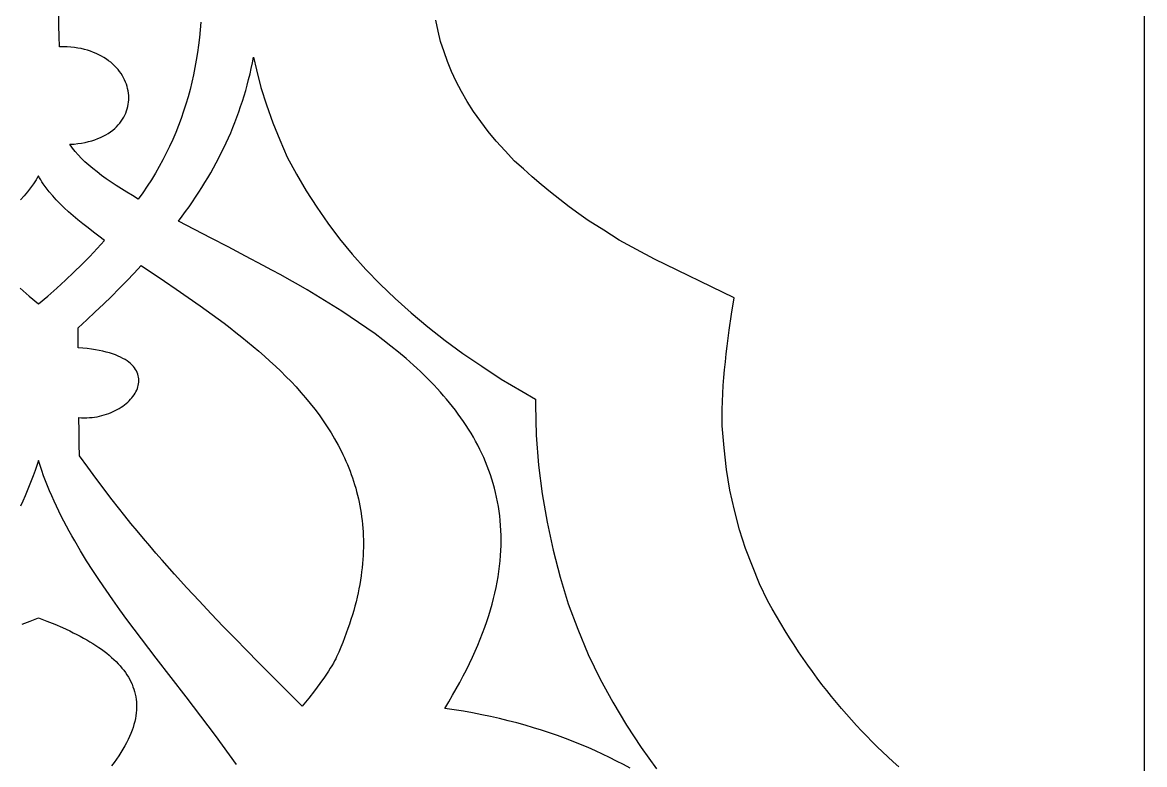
# Model space of a CAD drawing. Extents: x -93 to -15, y -116 to 130.
# Drawn here: x -54.61 to -14.7, y 58.29 to 84.69 of the extents above; entities that cross this region are included whole.
import ezdxf

# ---------------------------------------------------------------- set-up
doc = ezdxf.new("R2010")
doc.units = 0
doc.header["$MEASUREMENT"] = 0
doc.layers.add('LAYER_1', color=18, linetype='CONTINUOUS')

msp = doc.modelspace()

# ---------------------------------------------------------------- linework, layer by layer
at = {"layer": 'LAYER_1'}
for points in [[(-93.406, -115.733), (-14.697, -115.733), (-14.697, 130.253), (-93.406, 130.253)], [(-52.634, 73.82), (-52.327, 74.105), (-52.028, 74.387), (-51.736, 74.666), (-51.451, 74.944), (-51.174, 75.22), (-50.905, 75.495), (-50.642, 75.768), (-50.387, 76.04), (-49.562, 75.483), (-49.141, 75.197), (-48.715, 74.904), (-48.289, 74.605), (-47.863, 74.298), (-47.65, 74.142), (-47.439, 73.984), (-47.229, 73.824), (-47.02, 73.662), (-46.813, 73.497), (-46.607, 73.331), (-46.404, 73.162), (-46.203, 72.99), (-46.004, 72.817), (-45.809, 72.64), (-45.616, 72.462), (-45.427, 72.28), (-45.242, 72.096), (-45.06, 71.909), (-44.882, 71.719), (-44.709, 71.526), (-44.54, 71.331), (-44.376, 71.132), (-44.218, 70.93), (-44.064, 70.726), (-43.916, 70.518), (-43.774, 70.306), (-43.638, 70.091), (-43.508, 69.873), (-43.385, 69.652), (-43.268, 69.427), (-43.213, 69.313), (-43.159, 69.198), (-43.107, 69.082), (-43.057, 68.966), (-43.009, 68.848), (-42.962, 68.729), (-42.918, 68.61), (-42.875, 68.49), (-42.835, 68.368), (-42.797, 68.246), (-42.76, 68.122), (-42.726, 67.998), (-42.694, 67.873), (-42.664, 67.746), (-42.637, 67.619), (-42.611, 67.491), (-42.588, 67.361), (-42.567, 67.231), (-42.548, 67.099), (-42.532, 66.967), (-42.518, 66.833), (-42.507, 66.699), (-42.498, 66.563), (-42.491, 66.426), (-42.487, 66.288), (-42.486, 66.149), (-42.487, 66.009), (-42.49, 65.868), (-42.497, 65.725), (-42.506, 65.582), (-42.517, 65.437), (-42.532, 65.291), (-42.549, 65.144), (-42.569, 64.996), (-42.591, 64.847), (-42.617, 64.696), (-42.645, 64.545), (-42.677, 64.392), (-42.711, 64.238), (-42.748, 64.082), (-42.788, 63.926), (-42.831, 63.768), (-42.878, 63.609), (-42.927, 63.449), (-42.98, 63.287), (-43.035, 63.125), (-43.094, 62.961), (-43.156, 62.795), (-43.221, 62.629), (-43.29, 62.461), (-43.362, 62.292), (-43.437, 62.121), (-43.47, 62.051), (-43.509, 61.975), (-43.554, 61.893), (-43.606, 61.805), (-43.663, 61.712), (-43.726, 61.613), (-43.87, 61.4), (-44.036, 61.167), (-44.224, 60.915), (-44.432, 60.647), (-44.66, 60.362), (-46.227, 61.935), (-46.637, 62.348), (-47.053, 62.772), (-47.474, 63.205), (-47.901, 63.65), (-48.332, 64.107), (-48.766, 64.577), (-49.204, 65.06), (-49.644, 65.557), (-49.866, 65.811), (-50.087, 66.069), (-50.309, 66.331), (-50.531, 66.597), (-50.754, 66.867), (-50.976, 67.141), (-51.199, 67.42), (-51.421, 67.703), (-52.002, 68.475), (-52.294, 68.87), (-52.583, 69.274), (-52.594, 69.68), (-52.602, 70.125), (-52.609, 70.63), (-52.513, 70.625), (-52.418, 70.623), (-52.324, 70.624), (-52.231, 70.629), (-52.139, 70.637), (-52.049, 70.649), (-51.96, 70.663), (-51.872, 70.681), (-51.787, 70.701), (-51.703, 70.725), (-51.621, 70.75), (-51.54, 70.779), (-51.462, 70.81), (-51.386, 70.843), (-51.313, 70.879), (-51.242, 70.916), (-51.173, 70.956), (-51.107, 70.997), (-51.043, 71.041), (-50.982, 71.086), (-50.924, 71.133), (-50.869, 71.181), (-50.818, 71.23), (-50.769, 71.281), (-50.724, 71.333), (-50.682, 71.386), (-50.644, 71.44), (-50.609, 71.495), (-50.578, 71.55), (-50.55, 71.606), (-50.527, 71.663), (-50.508, 71.72), (-50.493, 71.777), (-50.482, 71.835), (-50.475, 71.893), (-50.473, 71.95), (-50.475, 72.008), (-50.482, 72.065), (-50.494, 72.122), (-50.51, 72.178), (-50.532, 72.234), (-50.558, 72.289), (-50.59, 72.344), (-50.627, 72.397), (-50.669, 72.45), (-50.717, 72.501), (-50.77, 72.551), (-50.83, 72.6), (-50.894, 72.648), (-50.965, 72.693), (-51.042, 72.738), (-51.124, 72.78), (-51.213, 72.821), (-51.309, 72.859), (-51.41, 72.896), (-51.518, 72.93), (-51.633, 72.963), (-51.754, 72.992), (-51.883, 73.02), (-52.018, 73.044), (-52.16, 73.066), (-52.309, 73.085), (-52.465, 73.101), (-52.629, 73.114)]]:
    msp.add_lwpolyline(points, close=True, dxfattribs=at)
for points in [[(-48.273, 84.693), (-48.294, 84.422), (-48.32, 84.151), (-48.351, 83.883), (-48.388, 83.615), (-48.43, 83.348), (-48.477, 83.083), (-48.531, 82.82), (-48.59, 82.558), (-48.654, 82.297), (-48.724, 82.039), (-48.8, 81.781), (-48.882, 81.526), (-48.97, 81.273), (-49.063, 81.021), (-49.163, 80.772), (-49.268, 80.525), (-49.38, 80.279), (-49.497, 80.036), (-49.621, 79.796), (-49.751, 79.557), (-49.887, 79.321), (-50.029, 79.088), (-50.178, 78.857), (-50.333, 78.629), (-50.495, 78.403), (-50.701, 78.525), (-50.902, 78.646), (-51.096, 78.767), (-51.283, 78.887), (-51.464, 79.008), (-51.637, 79.128), (-51.803, 79.248), (-51.962, 79.369), (-52.113, 79.489), (-52.255, 79.61), (-52.39, 79.731), (-52.515, 79.852), (-52.632, 79.974), (-52.74, 80.096), (-52.838, 80.219), (-52.883, 80.281), (-52.926, 80.342), (-52.921, 80.351), (-52.78, 80.362), (-52.644, 80.377), (-52.513, 80.397), (-52.387, 80.42), (-52.267, 80.448), (-52.151, 80.479), (-52.041, 80.515), (-51.935, 80.554), (-51.834, 80.596), (-51.739, 80.642), (-51.648, 80.69), (-51.562, 80.742), (-51.481, 80.797), (-51.405, 80.854), (-51.334, 80.914), (-51.268, 80.976), (-51.206, 81.04), (-51.15, 81.107), (-51.098, 81.175), (-51.05, 81.245), (-51.008, 81.317), (-50.97, 81.39), (-50.937, 81.465), (-50.908, 81.541), (-50.884, 81.618), (-50.865, 81.696), (-50.85, 81.774), (-50.839, 81.853), (-50.834, 81.933), (-50.832, 82.013), (-50.835, 82.092), (-50.843, 82.172), (-50.855, 82.252), (-50.872, 82.332), (-50.892, 82.411), (-50.918, 82.489), (-50.947, 82.567), (-50.981, 82.643), (-51.019, 82.719), (-51.061, 82.793), (-51.108, 82.866), (-51.159, 82.938), (-51.214, 83.008), (-51.273, 83.076), (-51.336, 83.142), (-51.404, 83.206), (-51.475, 83.268), (-51.551, 83.327), (-51.63, 83.384), (-51.714, 83.438), (-51.802, 83.489), (-51.893, 83.537), (-51.989, 83.582), (-52.088, 83.623), (-52.192, 83.662), (-52.299, 83.696), (-52.41, 83.727), (-52.525, 83.754), (-52.644, 83.777), (-52.767, 83.795), (-52.893, 83.81), (-53.023, 83.819), (-53.157, 83.824), (-53.294, 83.825), (-53.307, 84.196), (-53.315, 84.567), (-53.318, 84.938)], [(-23.442, 58.209), (-23.637, 58.382), (-23.829, 58.558), (-24.02, 58.737), (-24.209, 58.919), (-24.396, 59.105), (-24.582, 59.293), (-24.765, 59.485), (-24.947, 59.68), (-25.127, 59.878), (-25.306, 60.08), (-25.482, 60.285), (-25.658, 60.494), (-25.831, 60.706), (-26.003, 60.922), (-26.173, 61.142), (-26.342, 61.366), (-26.509, 61.593), (-26.675, 61.825), (-26.839, 62.06), (-27.002, 62.3), (-27.163, 62.544), (-27.323, 62.792), (-27.482, 63.044), (-27.639, 63.301), (-27.795, 63.562), (-27.95, 63.828), (-28.103, 64.098), (-28.4, 64.72), (-28.645, 65.34), (-28.896, 65.979), (-29.101, 66.639), (-29.28, 67.335), (-29.454, 68.051), (-29.567, 68.785), (-29.654, 69.557), (-29.72, 70.337), (-29.723, 70.63), (-29.72, 70.92), (-29.713, 71.207), (-29.7, 71.492), (-29.684, 71.774), (-29.663, 72.055), (-29.638, 72.335), (-29.61, 72.614), (-29.579, 72.894), (-29.545, 73.174), (-29.508, 73.454), (-29.469, 73.736), (-29.386, 74.306), (-29.298, 74.888), (-32.131, 76.267), (-32.766, 76.606), (-33.385, 76.945), (-33.938, 77.302), (-34.485, 77.64), (-34.657, 77.761), (-34.828, 77.883), (-35.168, 78.133), (-35.503, 78.389), (-35.834, 78.652), (-36.16, 78.921), (-36.481, 79.196), (-36.796, 79.475), (-37.106, 79.758), (-37.444, 80.117), (-37.761, 80.465), (-38.053, 80.812), (-38.314, 81.16), (-38.575, 81.518), (-38.79, 81.875), (-38.995, 82.225), (-39.184, 82.582), (-39.347, 82.94), (-39.491, 83.296), (-39.614, 83.645), (-39.742, 84.012), (-39.829, 84.379), (-39.911, 84.764)], [(-33, 58.159), (-33.238, 58.289), (-33.481, 58.415), (-33.728, 58.539), (-33.979, 58.66), (-34.235, 58.777), (-34.495, 58.892), (-34.759, 59.003), (-35.028, 59.111), (-35.301, 59.216), (-35.579, 59.317), (-35.861, 59.415), (-36.147, 59.509), (-36.438, 59.599), (-36.733, 59.686), (-37.033, 59.769), (-37.337, 59.848), (-37.646, 59.923), (-37.959, 59.994), (-38.277, 60.061), (-38.599, 60.124), (-38.926, 60.183), (-39.257, 60.237), (-39.593, 60.287), (-39.45, 60.521), (-39.313, 60.754), (-39.182, 60.984), (-39.056, 61.213), (-38.936, 61.439), (-38.821, 61.663), (-38.712, 61.885), (-38.608, 62.104), (-38.51, 62.322), (-38.417, 62.538), (-38.329, 62.752), (-38.246, 62.963), (-38.169, 63.173), (-38.097, 63.38), (-38.029, 63.586), (-37.967, 63.79), (-37.91, 63.991), (-37.857, 64.191), (-37.81, 64.389), (-37.767, 64.585), (-37.729, 64.779), (-37.695, 64.971), (-37.666, 65.161), (-37.642, 65.35), (-37.622, 65.537), (-37.607, 65.721), (-37.596, 65.904), (-37.589, 66.085), (-37.586, 66.265), (-37.588, 66.442), (-37.594, 66.618), (-37.604, 66.793), (-37.618, 66.965), (-37.635, 67.136), (-37.657, 67.305), (-37.683, 67.472), (-37.713, 67.638), (-37.746, 67.802), (-37.783, 67.964), (-37.823, 68.125), (-37.868, 68.284), (-37.915, 68.442), (-37.966, 68.598), (-38.021, 68.752), (-38.079, 68.905), (-38.14, 69.056), (-38.205, 69.206), (-38.273, 69.354), (-38.343, 69.501), (-38.417, 69.647), (-38.494, 69.79), (-38.574, 69.933), (-38.657, 70.074), (-38.743, 70.214), (-38.831, 70.352), (-38.922, 70.488), (-39.016, 70.624), (-39.113, 70.758), (-39.212, 70.891), (-39.314, 71.022), (-39.418, 71.152), (-39.524, 71.281), (-39.633, 71.408), (-39.744, 71.535), (-39.858, 71.66), (-39.973, 71.783), (-40.091, 71.906), (-40.211, 72.027), (-40.332, 72.147), (-40.456, 72.266), (-40.582, 72.383), (-40.709, 72.5), (-40.97, 72.73), (-41.237, 72.955), (-41.51, 73.176), (-41.789, 73.392), (-42.073, 73.605), (-42.363, 73.813), (-42.656, 74.018), (-42.954, 74.219), (-43.256, 74.416), (-43.56, 74.61), (-43.867, 74.8), (-44.177, 74.987), (-44.488, 75.171), (-44.8, 75.351), (-45.113, 75.529), (-45.427, 75.704), (-45.741, 75.876), (-46.054, 76.046), (-46.677, 76.377), (-47.293, 76.7), (-47.899, 77.015), (-48.489, 77.322), (-49.062, 77.623), (-48.935, 77.793), (-48.81, 77.962), (-48.689, 78.133), (-48.57, 78.303), (-48.454, 78.474), (-48.341, 78.646), (-48.231, 78.818), (-48.124, 78.991), (-48.02, 79.165), (-47.918, 79.339), (-47.819, 79.514), (-47.723, 79.69), (-47.63, 79.866), (-47.54, 80.044), (-47.452, 80.223), (-47.367, 80.402), (-47.285, 80.583), (-47.206, 80.765), (-47.13, 80.948), (-47.056, 81.132), (-46.985, 81.318), (-46.917, 81.505), (-46.852, 81.693), (-46.79, 81.882), (-46.73, 82.074), (-46.673, 82.266), (-46.619, 82.46), (-46.568, 82.656), (-46.519, 82.854), (-46.473, 83.053), (-46.43, 83.254), (-46.39, 83.457), (-46.288, 83.005), (-46.129, 82.374), (-45.935, 81.754), (-45.709, 81.112), (-45.459, 80.512), (-45.193, 79.889), (-44.86, 79.288), (-44.522, 78.695), (-44.148, 78.11), (-43.754, 77.547), (-43.335, 76.992), (-42.884, 76.445), (-42.398, 75.9), (-41.886, 75.382), (-41.354, 74.864), (-40.791, 74.355), (-40.192, 73.858), (-39.583, 73.378), (-38.948, 72.906), (-38.273, 72.455), (-37.582, 71.995), (-36.855, 71.572), (-36.359, 71.289), (-36.359, 71.082), (-36.338, 70.008), (-36.256, 68.944), (-36.123, 67.919), (-35.954, 66.912), (-35.734, 65.914), (-35.489, 64.954), (-35.197, 64.004), (-34.854, 63.101), (-34.485, 62.207), (-34.066, 61.331), (-33.61, 60.503), (-33.129, 59.684), (-32.607, 58.894), (-32.064, 58.132)], [(-54.697, 75.236), (-54.377, 74.955), (-54.047, 74.676), (-53.717, 74.955), (-53.397, 75.236), (-53.088, 75.517), (-52.789, 75.798), (-52.501, 76.081), (-52.222, 76.365), (-51.952, 76.649), (-51.693, 76.935), (-51.894, 77.082), (-52.09, 77.229), (-52.28, 77.375), (-52.463, 77.52), (-52.639, 77.665), (-52.809, 77.808), (-52.971, 77.952), (-53.125, 78.094), (-53.271, 78.237), (-53.41, 78.379), (-53.539, 78.521), (-53.66, 78.663), (-53.771, 78.805), (-53.873, 78.947), (-53.92, 79.018), (-53.965, 79.089), (-54.007, 79.16), (-54.047, 79.231), (-54.087, 79.16), (-54.129, 79.089), (-54.174, 79.018), (-54.221, 78.947), (-54.323, 78.805), (-54.434, 78.663), (-54.555, 78.521), (-54.684, 78.379)], [(-54.697, 75.236), (-54.377, 74.955), (-54.047, 74.676), (-53.717, 74.955), (-53.397, 75.236), (-53.088, 75.517), (-52.789, 75.798), (-52.501, 76.081), (-52.222, 76.365), (-51.952, 76.649), (-51.693, 76.935), (-51.894, 77.082), (-52.09, 77.229), (-52.28, 77.375), (-52.463, 77.52), (-52.639, 77.665), (-52.809, 77.808), (-52.971, 77.952), (-53.125, 78.094), (-53.271, 78.237), (-53.41, 78.379), (-53.539, 78.521), (-53.66, 78.663), (-53.771, 78.805), (-53.873, 78.947), (-53.92, 79.018), (-53.965, 79.089), (-54.007, 79.16), (-54.047, 79.231), (-54.087, 79.16), (-54.129, 79.089), (-54.174, 79.018), (-54.221, 78.947), (-54.323, 78.805), (-54.434, 78.663), (-54.555, 78.521), (-54.684, 78.379)], [(-47.003, 58.287), (-47.248, 58.632), (-47.498, 58.976), (-47.752, 59.32), (-48.009, 59.663), (-48.269, 60.007), (-48.796, 60.694), (-49.859, 62.069), (-50.384, 62.758), (-50.643, 63.104), (-50.899, 63.449), (-51.151, 63.796), (-51.398, 64.143), (-51.64, 64.491), (-51.877, 64.839), (-52.107, 65.189), (-52.331, 65.539), (-52.547, 65.89), (-52.754, 66.242), (-52.855, 66.419), (-52.953, 66.596), (-53.049, 66.773), (-53.143, 66.95), (-53.234, 67.128), (-53.322, 67.306), (-53.408, 67.484), (-53.491, 67.663), (-53.571, 67.842), (-53.648, 68.021), (-53.723, 68.201), (-53.794, 68.381), (-53.862, 68.562), (-53.927, 68.743), (-53.989, 68.924), (-54.047, 69.105), (-54.105, 68.924), (-54.167, 68.743), (-54.232, 68.562), (-54.3, 68.381), (-54.371, 68.201), (-54.446, 68.021), (-54.523, 67.842), (-54.603, 67.663), (-54.686, 67.484)], [(-54.626, 63.279), (-54.342, 63.394), (-54.047, 63.505), (-53.752, 63.394), (-53.468, 63.279), (-53.195, 63.162), (-52.933, 63.041), (-52.806, 62.979), (-52.682, 62.917), (-52.561, 62.854), (-52.444, 62.79), (-52.329, 62.725), (-52.218, 62.66), (-52.109, 62.593), (-52.004, 62.526), (-51.903, 62.457), (-51.804, 62.388), (-51.709, 62.318), (-51.617, 62.247), (-51.529, 62.175), (-51.444, 62.102), (-51.363, 62.028), (-51.286, 61.953), (-51.212, 61.877), (-51.141, 61.8), (-51.075, 61.722), (-51.012, 61.643), (-50.953, 61.562), (-50.898, 61.481), (-50.847, 61.399), (-50.8, 61.316), (-50.756, 61.231), (-50.717, 61.146), (-50.682, 61.059), (-50.651, 60.971), (-50.624, 60.882), (-50.602, 60.792), (-50.584, 60.7), (-50.57, 60.608), (-50.56, 60.514), (-50.555, 60.419), (-50.554, 60.322), (-50.558, 60.225), (-50.567, 60.126), (-50.58, 60.026), (-50.597, 59.924), (-50.62, 59.822), (-50.647, 59.718), (-50.678, 59.612), (-50.715, 59.506), (-50.757, 59.398), (-50.803, 59.288), (-50.854, 59.177), (-50.911, 59.065), (-50.972, 58.952), (-51.039, 58.837), (-51.111, 58.72), (-51.188, 58.602), (-51.27, 58.483), (-51.357, 58.362), (-51.45, 58.24)]]:
    msp.add_lwpolyline(points, dxfattribs=at)

doc.saveas('drawing.dxf')
